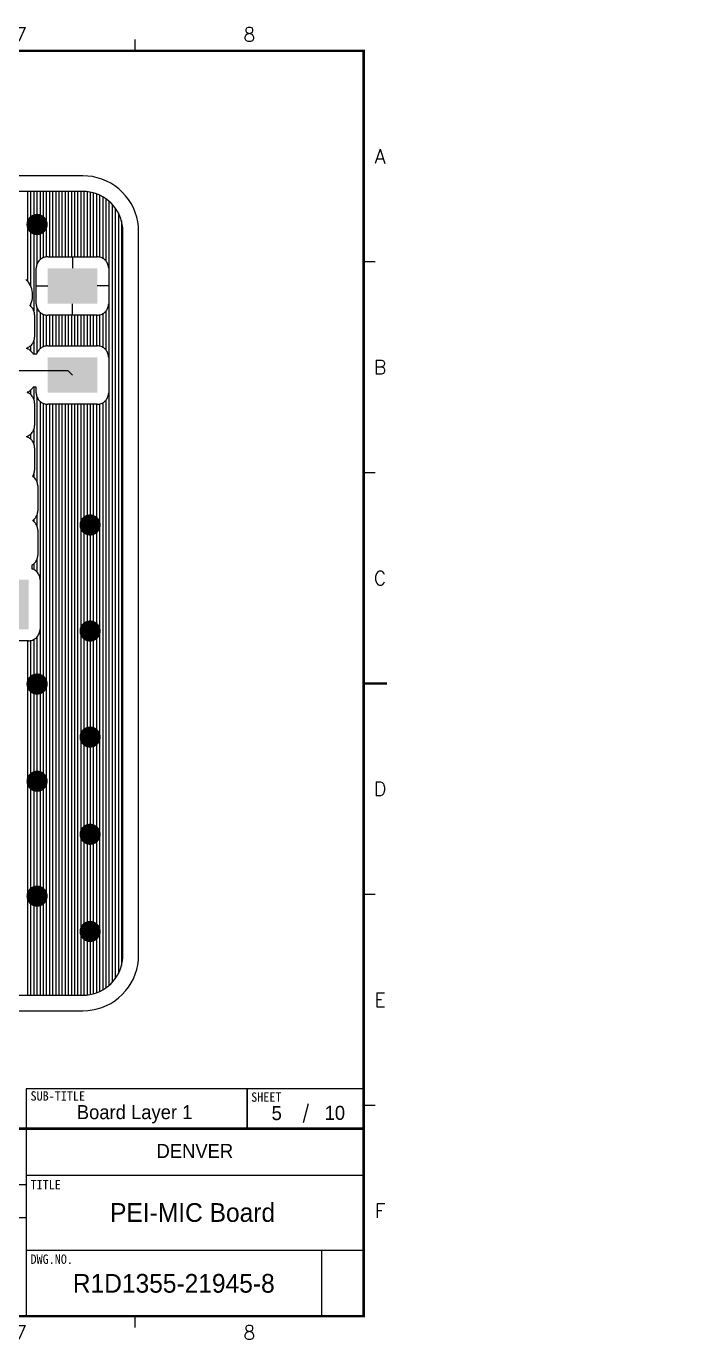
# Model space of a CAD drawing. Extents: x 295 to 953, y 10 to 290.
# Drawn here: x 810 to 952.6, y 9.8 to 290.2 of the extents above; entities that cross this region are included whole.
import ezdxf
from ezdxf.enums import TextEntityAlignment as Align

# ---------------------------------------------------------------- set-up
doc = ezdxf.new("R2010")
doc.units = 0
doc.header["$LTSCALE"] = 5
doc.header["$MEASUREMENT"] = 0
doc.linetypes.add('CENTER', pattern=[2, 1.25, -0.25, 0.25, -0.25])
doc.layers.get('0').update_dxf_attribs({"linetype": 'CONTINUOUS', "lineweight": 25})
for name, color, linetype, lineweight in [('2', 2, 'CENTER', 13), ('4', 4, 'CONTINUOUS', 18), ('6', 6, 'CONTINUOUS', 13)]:
    doc.layers.add(name, color=color, linetype=linetype, lineweight=lineweight)
for name, color, linetype in [('ART001_PHO', 7, 'CONTINUOUS'), ('SHEET', 3, 'CONTINUOUS'), ('문자', 4, 'CONTINUOUS'), ('테두리', 3, 'CONTINUOUS')]:
    doc.layers.add(name, color=color, linetype=linetype)
doc.styles.add('MARK', font='ARLRDBD.TTF')
doc.styles.get("Standard").update_dxf_attribs({"font": 'simplex.shx'})
doc.styles.add('굴림', font='')
doc.styles.add('굴림체', font='')
doc.styles.get('굴림').set_extended_font_data('Gulim')
doc.styles.get('굴림체').set_extended_font_data('GulimChe')

# ---------------------------------------------------------------- blocks, each defined once
blk = doc.blocks.new('B')
at = {"layer": '문자'}
blk.add_hatch(color=256, dxfattribs=at).paths.add_polyline_path([(13.79, 10), (15.31, 6), (16.84, 10)])
at = {"color": 4, "const_width": 0.6}
blk.add_lwpolyline([(48.46, 10.32, 1), (49.06, 10.32, 1)], format="xyb", close=True, dxfattribs=at)
at = {"layer": '문자'}
for p, q in [((10.73, 2), (7.68, 10)), ((7.68, 10), (10.09, 10)), ((11.94, 5.16), (10.09, 10)), ((10.73, 10), (13.15, 10)), ((13.79, 2), (10.73, 10)), ((14.99, 5.16), (13.15, 10)), ((13.79, 10), (16.84, 10)), ((15.31, 6), (13.79, 10)), ((16.84, 10), (15.31, 6)), ((11.94, 5.16), (10.73, 2)), ((14.99, 5.16), (13.79, 2))]:
    blk.add_line(p, q, dxfattribs=at)
at = {"layer": '문자', "style": 'MARK', "oblique": 15}
blk.add_text('WOOJIN', height=6.5, dxfattribs=at).set_placement((36.4, 6), align=Align.MIDDLE_CENTER)
blk = doc.blocks.new('C')
blk.add_line((15, 285), (15, 285))
at = {"layer": '2'}
for p, q in [((252.83, 53.35), (252.83, 44.65)), ((269.53, 49), (248.48, 49))]:
    blk.add_line(p, q, dxfattribs=at)
at = {"layer": 'SHEET'}
for p, q in [((393.14, 60.3), (392.07, 56.28)), ((22, 55), (22, 15)), ((227, 55), (227, 15)), ((247, 55), (247, 22)), ((271, 55), (271, 15)), ((271, 55), (271, 15)), ((333, 55), (333, 15)), ((247, 48), (227, 48)), ((405, 45), (333, 45)), ((333, 43), (247, 43)), ((287, 43), (287, 15)), ((311, 43), (311, 15)), ((333, 36), (247, 36)), ((311, 29), (247, 29)), ((405, 29), (333, 29)), ((396, 29), (396, 15)), ((311, 22), (227, 22))]:
    blk.add_line(p, q, dxfattribs=at)
at = {"layer": 'SHEET', "color": 4}
for p, q in [((258.53, 50.9), (268.03, 51.85)), ((258.53, 50.9), (258.53, 47.1)), ((268.03, 51.85), (268.03, 46.15)), ((258.53, 47.1), (268.03, 46.15))]:
    blk.add_line(p, q, dxfattribs=at)
at = {"layer": 'SHEET'}
for points in [[(333, 55), (380.19, 55), (380.19, 63.49), (333, 63.49)], [(380.19, 55), (405, 55), (405, 63.49), (380.19, 63.49)]]:
    blk.add_lwpolyline(points, close=True, dxfattribs=at)
at = {"layer": 'SHEET', "color": 4}
for radius in [2.85, 1.9]:
    blk.add_circle((252.83, 49), radius, dxfattribs=at)
at = {"layer": 'SHEET'}
blk.add_circle((265.7, 39.32), 3.32, dxfattribs=at)
at = {"layer": '테두리'}
blk.add_line((405, 285), (405, 15), dxfattribs=at)
for points, const_width in [([(210, 290), (210, 285)], 0.5), ([(63.75, 287.5), (63.75, 285)], 0.3), ([(112.5, 287.5), (112.5, 285)], 0.3), ([(161.25, 287.5), (161.25, 285)], 0.3), ([(258.75, 287.5), (258.75, 285)], 0.3), ([(307.5, 287.5), (307.5, 285)], 0.3), ([(356.25, 287.5), (356.25, 285)], 0.3), ([(15, 285), (15, 15), (405, 15), (405, 285), (15, 285)], 0.5), ([(12.5, 240), (15, 240)], 0.3), ([(407.5, 240), (405, 240)], 0.3), ([(12.5, 195), (15, 195)], 0.3), ([(407.5, 195), (405, 195)], 0.3), ([(10, 150), (15, 150)], 0.5), ([(410, 150), (405, 150)], 0.5), ([(12.5, 105), (15, 105)], 0.3), ([(407.5, 105), (405, 105)], 0.3), ([(12.5, 60), (15, 60)], 0.3), ([(407.5, 60), (405, 60)], 0.3), ([(15, 55), (405, 55)], 0.5), ([(63.75, 12.5), (63.75, 15)], 0.3), ([(112.5, 12.5), (112.5, 15)], 0.3), ([(161.25, 12.5), (161.25, 15)], 0.3), ([(210, 10), (210, 15)], 0.5), ([(258.75, 12.5), (258.75, 15)], 0.3), ([(307.5, 12.5), (307.5, 15)], 0.3), ([(356.25, 12.5), (356.25, 15)], 0.3)]:
    blk.add_lwpolyline(points, dxfattribs=dict(at, const_width=const_width))
blk.add_blockref('B', (271, 43))
at = {"layer": '문자'}
for s, p in [('1', (39.38, 288.5)), ('2', (88.12, 288.5)), ('3', (136.88, 288.5)), ('4', (185.62, 288.5)), ('5', (234.38, 288.5)), ('6', (283.12, 288.5)), ('7', (331.88, 288.5)), ('8', (380.62, 288.5)), ('A', (11.5, 262.5)), ('A', (408.5, 262.5)), ('B', (11.5, 217.5)), ('B', (408.5, 217.5)), ('C', (11.5, 172.5)), ('C', (408.5, 172.5)), ('D', (11.5, 127.5)), ('D', (408.5, 127.5)), ('E', (11.5, 82.5)), ('E', (408.5, 82.5)), ('F', (11.5, 37.5)), ('F', (408.5, 37.5)), ('1', (39.38, 11.5)), ('2', (88.12, 11.5)), ('3', (136.88, 11.5)), ('4', (185.62, 11.5)), ('5', (234.38, 11.5)), ('6', (283.12, 11.5)), ('7', (331.88, 11.5)), ('8', (380.62, 11.5))]:
    blk.add_text(s, height=3, dxfattribs=at).set_placement(p, align=Align.MIDDLE)
at = {"layer": '문자', "style": '굴림체'}
for s, height, p in [('SUB-TITLE', 2, (339.77, 61.98)), ('SHEET', 2, (384.24, 61.74)), ('설계 MEMO', 2.5, (237, 51.5)), ('작성일', 2, (279, 41)), ('승   인', 2, (322, 41)), ('DIM.IN mm', 2.85, (259, 39.5)), ('DATE', 2, (279, 38)), ('APPROVED', 2, (322, 38)), ('척도 SCALE', 2.5, (259, 32.5)), ('작  성', 2, (279, 34)), ('DRAWN', 2, (279, 31)), ('설  계', 2, (279, 27)), ('DESIGNED', 2, (279, 24)), ('검  토', 2, (279, 20)), ('CHECKED', 2, (279, 17))]:
    blk.add_text(s, height=height, dxfattribs=at).set_placement(p, align=Align.MIDDLE_CENTER)
blk.add_text('개정  REVISION', height=3, rotation=90, dxfattribs=at).set_placement((18.5, 35), align=Align.MIDDLE_CENTER)
for s, p in [('TITLE', (333.95, 42.05)), ('DWG.NO.', (333.95, 26.15))]:
    blk.add_text(s, height=2, dxfattribs=at).set_placement(p)
at = {"layer": '문자', "style": '굴림체', "width": 0.75}
blk.add_text('공차 적용기준 : WMS C 40201', height=2.85, dxfattribs=at).set_placement((249, 18.5), align=Align.MIDDLE_CENTER)

msp = doc.modelspace()

# ---------------------------------------------------------------- linework, layer by layer
at = {"color": 7, "const_width": 2.26}
for points in [[(812.33, 249.09, 1), (812.33, 246.82, 1)], [(823.64, 184.96, 1), (823.64, 182.7, 1)], [(823.64, 162.33, 1), (823.64, 160.07, 1)], [(812.33, 151.02, 1), (812.33, 148.75, 1)], [(823.64, 139.7, 1), (823.64, 137.44, 1)], [(812.33, 130.27, 1), (812.33, 128.01, 1)], [(823.64, 118.95, 1), (823.64, 116.69, 1)], [(812.33, 105.75, 1), (812.33, 103.49, 1)], [(823.64, 98.21, 1), (823.64, 95.95, 1)]]:
    msp.add_lwpolyline(points, format="xyb", close=True, dxfattribs=at)
at = {"layer": 'ART001_PHO', "color": 7}
for p, q in [((822.1, 258.35), (548.86, 258.35)), ((823.14, 258.3), (822.1, 258.35)), ((824.16, 258.17), (823.14, 258.3)), ((825.17, 257.94), (824.16, 258.17)), ((826.16, 257.63), (825.17, 257.94)), ((827.12, 257.23), (826.16, 257.63)), ((828.04, 256.76), (827.12, 257.23)), ((828.91, 256.2), (828.04, 256.76)), ((829.74, 255.57), (828.91, 256.2)), ((830.5, 254.87), (829.74, 255.57)), ((822.1, 255.01), (548.86, 255.01)), ((810.29, 255.01), (810.29, 235.88)), ((810.96, 255.01), (810.96, 234.82)), ((811.63, 255.01), (811.63, 229.56)), ((812.29, 255.01), (812.29, 239.46)), ((812.96, 255.01), (812.96, 240.43)), ((813.63, 255.01), (813.63, 240.85)), ((814.3, 255.01), (814.3, 241.03)), ((814.97, 255.01), (814.97, 241.05)), ((815.64, 255.01), (815.64, 241.05)), ((816.3, 255.01), (816.3, 241.05)), ((816.97, 255.01), (816.97, 241.05)), ((817.64, 255.01), (817.64, 241.05)), ((818.31, 255.01), (818.31, 241.05)), ((818.98, 255.01), (818.98, 241.05)), ((819.65, 255.01), (819.65, 241.05)), ((820.31, 255.01), (820.31, 241.05)), ((820.98, 255.01), (820.98, 241.05)), ((821.65, 255.01), (821.65, 241.05)), ((822.84, 254.97), (822.1, 255.01)), ((822.32, 255), (822.32, 241.05)), ((823.58, 254.88), (822.84, 254.97)), ((822.99, 254.96), (822.99, 241.05)), ((824.31, 254.72), (823.58, 254.88)), ((823.65, 254.86), (823.65, 241.05)), ((825.02, 254.49), (824.31, 254.72)), ((824.32, 254.71), (824.32, 241.05)), ((824.99, 254.5), (824.99, 241.05)), ((825.71, 254.21), (825.02, 254.49)), ((825.66, 254.23), (825.66, 240.99)), ((826.37, 253.86), (825.71, 254.21)), ((826.33, 253.89), (826.33, 240.75)), ((827, 253.46), (826.37, 253.86)), ((827.59, 253.01), (827, 253.46)), ((827, 253.46), (827, 240.21)), ((828.14, 252.51), (827.59, 253.01)), ((827.66, 252.94), (827.66, 85.55)), ((828.64, 251.96), (828.14, 252.51)), ((831.2, 254.1), (830.5, 254.87)), ((831.83, 253.28), (831.2, 254.1)), ((832.39, 252.41), (831.83, 253.28)), ((828.33, 252.3), (828.33, 86.19)), ((829.09, 251.37), (828.64, 251.96)), ((829, 251.49), (829, 87)), ((829.49, 250.74), (829.09, 251.37)), ((829.84, 250.08), (829.49, 250.74)), ((829.67, 250.42), (829.67, 88.08)), ((830.12, 249.39), (829.84, 250.08)), ((832.87, 251.49), (832.39, 252.41)), ((833.26, 250.53), (832.87, 251.49)), ((833.57, 249.54), (833.26, 250.53)), ((830.35, 248.68), (830.12, 249.39)), ((830.34, 248.71), (830.34, 89.79)), ((830.51, 247.95), (830.35, 248.68)), ((830.6, 247.21), (830.51, 247.95)), ((830.64, 246.47), (830.6, 247.21)), ((833.8, 248.53), (833.57, 249.54)), ((833.93, 247.5), (833.8, 248.53)), ((833.98, 246.47), (833.93, 247.5)), ((830.64, 92.03), (830.64, 246.47)), ((833.98, 92.03), (833.98, 246.47)), ((812.15, 238.81), (812.14, 238.6)), ((812.14, 231.05), (812.14, 238.6)), ((812.18, 239.02), (812.15, 238.81)), ((812.22, 239.23), (812.18, 239.02)), ((812.29, 239.44), (812.22, 239.23)), ((812.37, 239.63), (812.29, 239.44)), ((812.47, 239.82), (812.37, 239.63)), ((812.58, 240), (812.47, 239.82)), ((812.71, 240.17), (812.58, 240)), ((812.86, 240.33), (812.71, 240.17)), ((813.01, 240.48), (812.86, 240.33)), ((813.18, 240.61), (813.01, 240.48)), ((813.36, 240.72), (813.18, 240.61)), ((813.55, 240.82), (813.36, 240.72)), ((813.75, 240.9), (813.55, 240.82)), ((813.96, 240.96), (813.75, 240.9)), ((814.16, 241.01), (813.96, 240.96)), ((814.38, 241.04), (814.16, 241.01)), ((814.59, 241.05), (814.38, 241.04)), ((814.59, 241.05), (825.15, 241.05)), ((819.87, 241.05), (819.87, 238.6)), ((825.36, 241.04), (825.15, 241.05)), ((825.58, 241.01), (825.36, 241.04)), ((825.79, 240.96), (825.58, 241.01)), ((825.99, 240.9), (825.79, 240.96)), ((826.19, 240.82), (825.99, 240.9)), ((826.38, 240.72), (826.19, 240.82)), ((826.56, 240.6), (826.38, 240.72)), ((826.73, 240.47), (826.56, 240.6)), ((826.88, 240.33), (826.73, 240.47)), ((827.03, 240.17), (826.88, 240.33)), ((827.16, 240), (827.03, 240.17)), ((827.27, 239.82), (827.16, 240)), ((827.37, 239.63), (827.27, 239.82)), ((827.45, 239.44), (827.37, 239.63)), ((827.52, 239.23), (827.45, 239.44)), ((827.56, 239.02), (827.52, 239.23)), ((827.59, 238.81), (827.56, 239.02)), ((827.6, 238.6), (827.59, 238.81)), ((827.6, 238.6), (827.6, 231.05)), ((810.23, 235.95), (809.96, 236.24)), ((810.49, 235.63), (810.23, 235.95)), ((810.71, 235.3), (810.49, 235.63)), ((810.9, 234.94), (810.71, 235.3)), ((811.06, 234.57), (810.9, 234.94)), ((811.19, 234.19), (811.06, 234.57)), ((811.29, 233.8), (811.19, 234.19)), ((811.35, 233.4), (811.29, 233.8)), ((811.38, 232.99), (811.35, 233.4)), ((811.37, 232.59), (811.38, 232.99)), ((812.14, 234.83), (814.59, 234.83)), ((827.6, 234.83), (825.15, 234.83)), ((810.83, 230.66), (811.01, 231.03)), ((810.83, 230.66), (810.83, 230.66)), ((810.83, 230.66), (810.83, 230.66)), ((810.83, 230.66), (810.83, 230.65)), ((810.83, 230.65), (810.83, 230.65)), ((810.83, 230.65), (810.83, 230.65)), ((810.83, 230.65), (810.83, 230.64)), ((810.83, 230.64), (810.83, 230.64)), ((810.83, 230.64), (810.83, 230.64)), ((810.83, 230.64), (810.83, 230.63)), ((810.83, 230.63), (810.83, 230.63)), ((810.83, 230.63), (810.83, 230.63)), ((810.83, 230.63), (810.83, 230.63)), ((810.83, 230.63), (810.84, 230.62)), ((810.84, 230.62), (810.84, 230.62)), ((810.84, 230.62), (810.84, 230.62)), ((810.84, 230.62), (810.84, 230.62)), ((810.84, 230.62), (810.84, 230.61)), ((811, 230.48), (810.84, 230.61)), ((810.96, 230.91), (810.96, 230.52)), ((811.14, 230.34), (811, 230.48)), ((811.01, 231.03), (811.15, 231.4)), ((811.27, 230.18), (811.14, 230.34)), ((811.15, 231.4), (811.26, 231.79)), ((811.26, 231.79), (811.33, 232.19)), ((811.39, 230.02), (811.27, 230.18)), ((811.33, 232.19), (811.37, 232.59)), ((811.5, 229.85), (811.39, 230.02)), ((812.14, 231.05), (812.15, 230.84)), ((812.15, 230.84), (812.18, 230.63)), ((812.18, 230.63), (812.22, 230.42)), ((812.22, 230.42), (812.29, 230.22)), ((812.29, 230.22), (812.37, 230.02)), ((812.29, 230.2), (812.29, 220.45)), ((812.37, 230.02), (812.47, 229.83)), ((819.87, 228.6), (819.87, 231.05)), ((827.27, 229.83), (827.37, 230.02)), ((827.37, 230.02), (827.45, 230.22)), ((827.45, 230.22), (827.52, 230.42)), ((827.52, 230.42), (827.56, 230.63)), ((827.56, 230.63), (827.59, 230.84)), ((827.59, 230.84), (827.6, 231.05)), ((811.59, 229.66), (811.5, 229.85)), ((811.66, 229.47), (811.59, 229.66)), ((811.72, 229.28), (811.66, 229.47)), ((811.76, 229.08), (811.72, 229.28)), ((811.78, 228.88), (811.76, 229.08)), ((811.79, 228.68), (811.78, 228.88)), ((811.79, 228.68), (811.79, 223.93)), ((812.47, 229.83), (812.58, 229.65)), ((812.58, 229.65), (812.71, 229.48)), ((812.71, 229.48), (812.86, 229.32)), ((812.86, 229.32), (813.01, 229.18)), ((812.96, 229.22), (812.96, 221.42)), ((813.01, 229.18), (813.18, 229.05)), ((813.18, 229.05), (813.36, 228.93)), ((813.36, 228.93), (813.55, 228.83)), ((813.55, 228.83), (813.75, 228.75)), ((813.63, 228.8), (813.63, 221.85)), ((813.75, 228.75), (813.96, 228.69)), ((813.96, 228.69), (814.16, 228.64)), ((814.16, 228.64), (814.38, 228.61)), ((814.3, 228.62), (814.3, 222.02)), ((814.38, 228.61), (814.59, 228.6)), ((825.15, 228.6), (814.59, 228.6)), ((814.97, 228.6), (814.97, 222.04)), ((815.64, 228.6), (815.64, 222.04)), ((816.3, 228.6), (816.3, 222.04)), ((816.97, 228.6), (816.97, 222.04)), ((817.64, 228.6), (817.64, 222.04)), ((818.31, 228.6), (818.31, 222.04)), ((818.98, 228.6), (818.98, 222.04)), ((819.65, 228.6), (819.65, 222.04)), ((820.31, 228.6), (820.31, 222.04)), ((820.98, 228.6), (820.98, 222.04)), ((821.65, 228.6), (821.65, 222.04)), ((822.32, 228.6), (822.32, 222.04)), ((822.99, 228.6), (822.99, 222.04)), ((823.65, 228.6), (823.65, 222.04)), ((824.32, 228.6), (824.32, 222.04)), ((824.99, 228.6), (824.99, 222.04)), ((825.15, 228.6), (825.36, 228.61)), ((825.36, 228.61), (825.58, 228.64)), ((825.58, 228.64), (825.78, 228.69)), ((825.66, 228.66), (825.66, 221.99)), ((825.78, 228.69), (825.99, 228.75)), ((825.99, 228.75), (826.19, 228.83)), ((826.19, 228.83), (826.38, 228.93)), ((826.33, 228.91), (826.33, 221.74)), ((826.38, 228.93), (826.56, 229.05)), ((826.56, 229.05), (826.73, 229.18)), ((826.73, 229.18), (826.88, 229.32)), ((826.88, 229.32), (827.03, 229.48)), ((827, 229.44), (827, 221.2)), ((827.03, 229.48), (827.16, 229.65)), ((827.16, 229.65), (827.27, 229.83)), ((810.07, 221.59), (810.26, 221.66)), ((810.26, 221.66), (810.45, 221.74)), ((810.29, 221.67), (810.29, 221.43)), ((810.45, 221.74), (810.63, 221.84)), ((810.63, 221.84), (810.8, 221.96)), ((810.8, 221.96), (810.96, 222.09)), ((810.96, 222.09), (811.11, 222.23)), ((810.96, 222.09), (810.96, 221.02)), ((811.11, 222.23), (811.25, 222.39)), ((811.25, 222.39), (811.37, 222.56)), ((811.37, 222.56), (811.48, 222.73)), ((811.48, 222.73), (811.57, 222.92)), ((811.57, 222.92), (811.65, 223.11)), ((811.63, 223.04), (811.63, 220.38)), ((811.65, 223.11), (811.71, 223.31)), ((811.71, 223.31), (811.76, 223.51)), ((811.76, 223.51), (811.78, 223.72)), ((811.78, 223.72), (811.79, 223.93)), ((813.26, 221.65), (813.09, 221.53)), ((813.43, 221.75), (813.26, 221.65)), ((813.61, 221.84), (813.43, 221.75)), ((813.8, 221.91), (813.61, 221.84)), ((813.99, 221.97), (813.8, 221.91)), ((814.19, 222.01), (813.99, 221.97)), ((814.39, 222.03), (814.19, 222.01)), ((814.59, 222.04), (814.39, 222.03)), ((814.59, 222.04), (825.15, 222.04)), ((825.36, 222.03), (825.15, 222.04)), ((825.58, 222), (825.36, 222.03)), ((825.79, 221.96), (825.58, 222)), ((825.99, 221.89), (825.79, 221.96)), ((826.19, 221.81), (825.99, 221.89)), ((826.38, 221.71), (826.19, 221.81)), ((826.56, 221.6), (826.38, 221.71)), ((826.73, 221.47), (826.56, 221.6)), ((810.05, 221.57), (810.04, 221.57)), ((810.04, 221.57), (810.04, 221.56)), ((810.04, 221.56), (810.04, 221.56)), ((810.04, 221.56), (810.04, 221.56)), ((810.04, 221.56), (810.04, 221.55)), ((810.04, 221.55), (810.04, 221.55)), ((810.04, 221.55), (810.04, 221.55)), ((810.04, 221.55), (810.04, 221.54)), ((810.04, 221.54), (810.04, 221.54)), ((810.04, 221.54), (810.04, 221.54)), ((810.04, 221.54), (810.04, 221.54)), ((810.04, 221.54), (810.05, 221.53)), ((810.06, 221.58), (810.05, 221.58)), ((810.05, 221.58), (810.05, 221.58)), ((810.05, 221.58), (810.05, 221.57)), ((810.05, 221.57), (810.05, 221.57)), ((810.05, 221.57), (810.05, 221.57)), ((810.05, 221.53), (810.05, 221.53)), ((810.05, 221.53), (810.05, 221.53)), ((810.05, 221.53), (810.05, 221.52)), ((810.05, 221.52), (810.05, 221.52)), ((810.05, 221.52), (810.06, 221.52)), ((810.07, 221.59), (810.06, 221.58)), ((810.06, 221.58), (810.06, 221.58)), ((810.06, 221.58), (810.06, 221.58)), ((810.06, 221.58), (810.06, 221.58)), ((810.06, 221.52), (810.06, 221.52)), ((810.06, 221.52), (810.06, 221.52)), ((810.06, 221.52), (810.06, 221.52)), ((810.06, 221.52), (810.07, 221.51)), ((810.26, 221.45), (810.07, 221.51)), ((810.45, 221.36), (810.26, 221.45)), ((810.62, 221.26), (810.45, 221.36)), ((810.79, 221.15), (810.62, 221.26)), ((810.95, 221.02), (810.79, 221.15)), ((811.1, 220.88), (810.95, 221.02)), ((811.23, 220.73), (811.1, 220.88)), ((811.36, 220.57), (811.23, 220.73)), ((811.46, 220.4), (811.36, 220.57)), ((811.46, 220.4), (811.47, 220.4)), ((811.47, 220.4), (811.47, 220.39)), ((811.47, 220.39), (811.47, 220.39)), ((811.47, 220.39), (811.47, 220.39)), ((811.47, 220.39), (811.47, 220.39)), ((811.47, 220.39), (811.48, 220.39)), ((811.48, 220.39), (811.48, 220.38)), ((811.48, 220.38), (811.48, 220.38)), ((811.48, 220.38), (811.49, 220.38)), ((811.49, 220.38), (811.49, 220.38)), ((811.49, 220.38), (811.49, 220.38)), ((811.49, 220.38), (811.5, 220.38)), ((811.5, 220.38), (812.24, 220.38)), ((812.24, 220.38), (812.25, 220.38)), ((812.25, 220.38), (812.25, 220.38)), ((812.25, 220.38), (812.25, 220.38)), ((812.25, 220.38), (812.26, 220.38)), ((812.26, 220.38), (812.26, 220.39)), ((812.26, 220.39), (812.27, 220.39)), ((812.26, 220.38), (812.26, 220.38)), ((812.26, 220.38), (812.26, 220.38)), ((812.27, 220.39), (812.27, 220.4)), ((812.27, 220.4), (812.28, 220.4)), ((812.27, 220.39), (812.27, 220.39)), ((812.27, 220.39), (812.27, 220.39)), ((812.27, 220.39), (812.27, 220.39)), ((812.35, 220.6), (812.28, 220.41)), ((812.28, 220.4), (812.28, 220.41)), ((812.28, 220.4), (812.28, 220.4)), ((812.44, 220.78), (812.35, 220.6)), ((812.55, 220.95), (812.44, 220.78)), ((812.67, 221.11), (812.55, 220.95)), ((812.8, 221.26), (812.67, 221.11)), ((812.94, 221.4), (812.8, 221.26)), ((813.09, 221.53), (812.94, 221.4)), ((826.88, 221.32), (826.73, 221.47)), ((827.03, 221.17), (826.88, 221.32)), ((827.16, 221), (827.03, 221.17)), ((827.27, 220.82), (827.16, 221)), ((827.37, 220.63), (827.27, 220.82)), ((827.45, 220.43), (827.37, 220.63)), ((827.52, 220.22), (827.45, 220.43)), ((827.56, 220.02), (827.52, 220.22)), ((827.59, 219.8), (827.56, 220.02)), ((827.6, 219.59), (827.59, 219.8)), ((827.6, 219.59), (827.6, 212.05)), ((806.67, 216.8), (818.89, 216.8)), ((818.89, 216.8), (819.87, 215.82)), ((811.35, 213.03), (811.46, 213.2)), ((811.47, 213.2), (811.46, 213.2)), ((811.48, 213.21), (811.47, 213.21)), ((811.47, 213.21), (811.47, 213.21)), ((811.47, 213.21), (811.47, 213.21)), ((811.47, 213.21), (811.47, 213.2)), ((811.47, 213.2), (811.47, 213.2)), ((811.49, 213.22), (811.48, 213.21)), ((811.48, 213.21), (811.48, 213.21)), ((811.48, 213.21), (811.48, 213.21)), ((811.5, 213.22), (811.49, 213.22)), ((811.49, 213.22), (811.49, 213.22)), ((811.49, 213.22), (811.49, 213.22)), ((812.1, 213.22), (811.5, 213.22)), ((811.63, 213.22), (811.63, 210.7)), ((812.11, 213.22), (812.1, 213.22)), ((812.11, 213.21), (812.11, 213.22)), ((812.11, 213.22), (812.11, 213.22)), ((812.11, 213.22), (812.11, 213.22)), ((812.12, 213.21), (812.11, 213.21)), ((812.13, 213.21), (812.12, 213.21)), ((812.12, 213.21), (812.12, 213.21)), ((812.12, 213.21), (812.12, 213.21)), ((812.13, 213.2), (812.13, 213.21)), ((812.13, 213.21), (812.13, 213.21)), ((812.14, 213.2), (812.13, 213.2)), ((812.13, 213.2), (812.13, 213.2)), ((812.13, 213.2), (812.13, 213.2)), ((812.14, 213.19), (812.14, 213.2)), ((812.14, 213.18), (812.14, 213.19)), ((812.14, 213.19), (812.14, 213.19)), ((812.14, 213.19), (812.14, 213.19)), ((812.14, 213.18), (812.14, 213.18)), ((810.26, 212.14), (810.25, 212.14)), ((810.25, 212.14), (810.25, 212.14)), ((810.25, 212.14), (810.25, 212.14)), ((810.25, 212.14), (810.25, 212.13)), ((810.25, 212.13), (810.25, 212.13)), ((810.25, 212.13), (810.25, 212.13)), ((810.25, 212.13), (810.25, 212.12)), ((810.25, 212.12), (810.25, 212.12)), ((810.25, 212.12), (810.25, 212.12)), ((810.25, 212.12), (810.25, 212.11)), ((810.25, 212.11), (810.25, 212.11)), ((810.25, 212.11), (810.25, 212.11)), ((810.25, 212.11), (810.25, 212.11)), ((810.25, 212.11), (810.25, 212.1)), ((810.25, 212.1), (810.25, 212.1)), ((810.25, 212.1), (810.26, 212.1)), ((810.27, 212.15), (810.26, 212.15)), ((810.26, 212.15), (810.26, 212.15)), ((810.26, 212.15), (810.26, 212.15)), ((810.26, 212.15), (810.26, 212.15)), ((810.26, 212.15), (810.26, 212.14)), ((810.26, 212.1), (810.26, 212.1)), ((810.26, 212.1), (810.26, 212.09)), ((810.26, 212.09), (810.26, 212.09)), ((810.26, 212.09), (810.26, 212.09)), ((810.26, 212.09), (810.27, 212.09)), ((810.27, 212.15), (810.45, 212.24)), ((810.27, 212.16), (810.27, 212.15)), ((810.27, 212.09), (810.27, 212.09)), ((810.46, 212), (810.27, 212.09)), ((810.29, 212.16), (810.29, 212.08)), ((810.45, 212.24), (810.63, 212.34)), ((810.64, 211.9), (810.46, 212)), ((810.63, 212.34), (810.8, 212.45)), ((810.81, 211.78), (810.64, 211.9)), ((810.8, 212.45), (810.95, 212.58)), ((810.97, 211.65), (810.81, 211.78)), ((810.95, 212.58), (811.1, 212.71)), ((810.96, 212.58), (810.96, 211.66)), ((811.12, 211.5), (810.97, 211.65)), ((811.1, 212.71), (811.23, 212.86)), ((811.26, 211.35), (811.12, 211.5)), ((811.23, 212.86), (811.35, 213.03)), ((811.38, 211.18), (811.26, 211.35)), ((811.49, 211.01), (811.38, 211.18)), ((811.58, 210.82), (811.49, 211.01)), ((811.65, 210.63), (811.58, 210.82)), ((811.71, 210.43), (811.65, 210.63)), ((811.76, 210.23), (811.71, 210.43)), ((812.14, 212.05), (812.14, 213.18)), ((812.14, 212.05), (812.15, 211.83)), ((812.15, 211.83), (812.18, 211.62)), ((812.18, 211.62), (812.22, 211.41)), ((812.22, 211.41), (812.29, 211.21)), ((812.29, 211.21), (812.37, 211.01)), ((812.29, 211.19), (812.29, 193.08)), ((812.37, 211.01), (812.47, 210.82)), ((812.47, 210.82), (812.58, 210.64)), ((812.58, 210.64), (812.71, 210.47)), ((812.71, 210.47), (812.86, 210.31)), ((826.88, 210.31), (827.03, 210.47)), ((827, 210.43), (827, 85.03)), ((827.03, 210.47), (827.16, 210.64)), ((827.16, 210.64), (827.27, 210.82)), ((827.27, 210.82), (827.37, 211.01)), ((827.37, 211.01), (827.45, 211.21)), ((827.45, 211.21), (827.52, 211.41)), ((827.52, 211.41), (827.56, 211.62)), ((827.56, 211.62), (827.59, 211.83)), ((827.59, 211.83), (827.6, 212.05)), ((811.78, 210.02), (811.76, 210.23)), ((811.79, 209.82), (811.78, 210.02)), ((811.79, 209.82), (811.79, 205.07)), ((812.86, 210.31), (813.01, 210.17)), ((812.96, 210.21), (812.96, 172.23)), ((813.01, 210.17), (813.18, 210.04)), ((813.18, 210.04), (813.36, 209.92)), ((813.36, 209.92), (813.55, 209.83)), ((813.55, 209.83), (813.75, 209.74)), ((813.63, 209.79), (813.63, 83.49)), ((813.75, 209.74), (813.96, 209.68)), ((813.96, 209.68), (814.16, 209.63)), ((814.16, 209.63), (814.38, 209.61)), ((814.3, 209.61), (814.3, 83.49)), ((814.38, 209.61), (814.59, 209.6)), ((825.15, 209.6), (814.59, 209.6)), ((814.97, 209.6), (814.97, 83.49)), ((815.64, 209.6), (815.64, 83.49)), ((816.3, 209.6), (816.3, 83.49)), ((816.97, 209.6), (816.97, 83.49)), ((817.64, 209.6), (817.64, 83.49)), ((818.31, 209.6), (818.31, 83.49)), ((818.98, 209.6), (818.98, 83.49)), ((819.65, 209.6), (819.65, 83.49)), ((820.31, 209.6), (820.31, 83.49)), ((820.98, 209.6), (820.98, 83.49)), ((821.65, 209.6), (821.65, 83.49)), ((822.32, 209.6), (822.32, 83.49)), ((822.99, 209.6), (822.99, 83.54)), ((823.65, 209.6), (823.65, 83.63)), ((824.32, 209.6), (824.32, 83.79)), ((824.99, 209.6), (824.99, 84)), ((825.15, 209.6), (825.36, 209.61)), ((825.36, 209.61), (825.58, 209.63)), ((825.58, 209.63), (825.78, 209.68)), ((825.66, 209.65), (825.66, 84.27)), ((825.78, 209.68), (825.99, 209.74)), ((825.99, 209.74), (826.19, 209.83)), ((826.19, 209.83), (826.38, 209.92)), ((826.33, 209.9), (826.33, 84.61)), ((826.38, 209.92), (826.56, 210.04)), ((826.56, 210.04), (826.73, 210.17)), ((826.73, 210.17), (826.88, 210.31)), ((811.76, 204.65), (811.78, 204.86)), ((811.78, 204.86), (811.79, 205.07)), ((810.05, 202.71), (810.04, 202.71)), ((810.04, 202.71), (810.04, 202.7)), ((810.04, 202.7), (810.04, 202.7)), ((810.04, 202.7), (810.04, 202.7)), ((810.04, 202.7), (810.04, 202.69)), ((810.04, 202.69), (810.04, 202.69)), ((810.04, 202.69), (810.04, 202.69)), ((810.04, 202.69), (810.04, 202.68)), ((810.04, 202.68), (810.04, 202.68)), ((810.04, 202.68), (810.04, 202.68)), ((810.04, 202.68), (810.04, 202.68)), ((810.04, 202.68), (810.05, 202.67)), ((810.06, 202.72), (810.05, 202.72)), ((810.05, 202.72), (810.05, 202.72)), ((810.05, 202.72), (810.05, 202.71)), ((810.05, 202.71), (810.05, 202.71)), ((810.05, 202.71), (810.05, 202.71)), ((810.05, 202.67), (810.05, 202.67)), ((810.05, 202.67), (810.05, 202.67)), ((810.05, 202.67), (810.05, 202.67)), ((810.05, 202.67), (810.05, 202.66)), ((810.05, 202.66), (810.06, 202.66)), ((810.07, 202.73), (810.06, 202.73)), ((810.06, 202.73), (810.06, 202.72)), ((810.06, 202.72), (810.06, 202.72)), ((810.06, 202.72), (810.06, 202.72)), ((810.06, 202.66), (810.06, 202.66)), ((810.06, 202.66), (810.06, 202.66)), ((810.06, 202.66), (810.06, 202.66)), ((810.06, 202.66), (810.07, 202.66)), ((810.07, 202.73), (810.26, 202.8)), ((810.26, 202.59), (810.07, 202.66)), ((810.26, 202.8), (810.45, 202.88)), ((810.45, 202.5), (810.26, 202.59)), ((810.29, 202.81), (810.29, 202.57)), ((810.45, 202.88), (810.63, 202.98)), ((810.63, 202.4), (810.45, 202.5)), ((810.63, 202.98), (810.8, 203.1)), ((810.8, 202.28), (810.63, 202.4)), ((810.8, 203.1), (810.96, 203.23)), ((810.97, 202.15), (810.8, 202.28)), ((810.96, 203.23), (811.11, 203.37)), ((810.96, 203.23), (810.96, 202.16)), ((811.11, 202.01), (810.97, 202.15)), ((811.11, 203.37), (811.25, 203.53)), ((811.25, 201.85), (811.11, 202.01)), ((811.25, 203.53), (811.37, 203.7)), ((811.37, 203.7), (811.48, 203.87)), ((811.48, 203.87), (811.57, 204.06)), ((811.57, 204.06), (811.65, 204.25)), ((811.63, 204.18), (811.63, 201.2)), ((811.65, 204.25), (811.71, 204.45)), ((811.71, 204.45), (811.76, 204.65)), ((811.37, 201.68), (811.25, 201.85)), ((811.48, 201.51), (811.37, 201.68)), ((811.58, 201.32), (811.48, 201.51)), ((811.65, 201.13), (811.58, 201.32)), ((811.71, 200.93), (811.65, 201.13)), ((811.76, 200.73), (811.71, 200.93)), ((811.78, 200.52), (811.76, 200.73)), ((811.79, 200.31), (811.78, 200.52)), ((811.79, 200.31), (811.79, 195.56)), ((811.4, 194.22), (811.39, 194.22)), ((811.39, 194.22), (811.39, 194.22)), ((811.39, 194.22), (811.39, 194.21)), ((811.39, 194.21), (811.39, 194.21)), ((811.39, 194.21), (811.39, 194.21)), ((811.39, 194.21), (811.4, 194.2)), ((811.4, 194.23), (811.5, 194.41)), ((811.4, 194.23), (811.4, 194.23)), ((811.4, 194.23), (811.4, 194.23)), ((811.4, 194.23), (811.4, 194.23)), ((811.4, 194.23), (811.4, 194.22)), ((811.4, 194.2), (811.4, 194.2)), ((811.4, 194.2), (811.4, 194.2)), ((811.4, 194.2), (811.4, 194.19)), ((811.4, 194.19), (811.4, 194.19)), ((811.4, 194.19), (811.4, 194.19)), ((811.4, 194.19), (811.41, 194.19)), ((811.41, 194.19), (811.41, 194.19)), ((811.41, 194.19), (811.41, 194.18)), ((811.57, 194.06), (811.41, 194.18)), ((811.5, 194.41), (811.59, 194.59)), ((811.72, 193.93), (811.57, 194.06)), ((811.59, 194.59), (811.66, 194.77)), ((811.63, 194.68), (811.63, 194.02)), ((811.66, 194.77), (811.72, 194.97)), ((811.72, 194.97), (811.76, 195.16)), ((811.86, 193.79), (811.72, 193.93)), ((811.76, 195.16), (811.78, 195.36)), ((811.78, 195.36), (811.79, 195.56)), ((811.98, 193.64), (811.86, 193.79)), ((812.09, 193.48), (811.98, 193.64)), ((812.19, 193.3), (812.09, 193.48)), ((812.28, 193.13), (812.19, 193.3)), ((812.35, 192.94), (812.28, 193.13)), ((812.4, 192.75), (812.35, 192.94)), ((812.44, 192.56), (812.4, 192.75)), ((812.47, 192.36), (812.44, 192.56)), ((812.47, 192.16), (812.47, 192.36)), ((812.47, 192.16), (812.47, 186.82)), ((811.73, 185.05), (811.86, 185.2)), ((811.86, 185.2), (811.99, 185.35)), ((811.99, 185.35), (812.1, 185.51)), ((812.1, 185.51), (812.2, 185.68)), ((812.2, 185.68), (812.28, 185.86)), ((812.28, 185.86), (812.35, 186.04)), ((812.29, 185.89), (812.29, 183.65)), ((812.35, 186.04), (812.4, 186.23)), ((812.4, 186.23), (812.44, 186.42)), ((812.44, 186.42), (812.47, 186.62)), ((812.47, 186.62), (812.47, 186.82)), ((811.41, 184.8), (811.41, 184.79)), ((811.41, 184.79), (811.41, 184.79)), ((811.41, 184.79), (811.41, 184.79)), ((811.41, 184.79), (811.41, 184.79)), ((811.41, 184.79), (811.41, 184.78)), ((811.41, 184.78), (811.41, 184.78)), ((811.41, 184.78), (811.41, 184.78)), ((811.41, 184.78), (811.41, 184.77)), ((811.41, 184.77), (811.41, 184.77)), ((811.41, 184.77), (811.41, 184.77)), ((811.41, 184.77), (811.41, 184.76)), ((811.41, 184.76), (811.41, 184.76)), ((811.41, 184.76), (811.41, 184.76)), ((811.41, 184.76), (811.41, 184.76)), ((811.41, 184.76), (811.41, 184.75)), ((811.41, 184.75), (811.42, 184.75)), ((811.42, 184.8), (811.58, 184.92)), ((811.42, 184.8), (811.42, 184.8)), ((811.42, 184.8), (811.42, 184.8)), ((811.42, 184.8), (811.42, 184.8)), ((811.42, 184.8), (811.41, 184.8)), ((811.42, 184.75), (811.42, 184.75)), ((811.42, 184.75), (811.42, 184.75)), ((811.42, 184.75), (811.42, 184.74)), ((811.58, 184.62), (811.42, 184.74)), ((811.58, 184.92), (811.73, 185.05)), ((811.73, 184.49), (811.58, 184.62)), ((811.63, 184.96), (811.63, 184.59)), ((811.87, 184.35), (811.73, 184.49)), ((811.99, 184.2), (811.87, 184.35)), ((812.1, 184.04), (811.99, 184.2)), ((812.2, 183.87), (812.1, 184.04)), ((812.28, 183.69), (812.2, 183.87)), ((812.35, 183.5), (812.28, 183.69)), ((812.4, 183.32), (812.35, 183.5)), ((812.44, 183.12), (812.4, 183.32)), ((812.47, 182.93), (812.44, 183.12)), ((812.47, 182.73), (812.47, 182.93)), ((812.47, 182.73), (812.47, 177.39)), ((812.35, 176.61), (812.4, 176.8)), ((812.4, 176.8), (812.44, 176.99)), ((812.44, 176.99), (812.47, 177.19)), ((812.47, 177.19), (812.47, 177.39)), ((811.24, 175.25), (811.23, 175.25)), ((811.23, 175.25), (811.23, 175.24)), ((811.23, 175.24), (811.23, 175.24)), ((811.23, 175.24), (811.23, 175.24)), ((811.23, 175.24), (811.23, 175.24)), ((811.23, 175.24), (811.23, 175.23)), ((811.23, 175.23), (811.23, 174.51)), ((811.23, 174.51), (811.23, 174.51)), ((811.23, 174.51), (811.23, 174.5)), ((811.23, 174.5), (811.23, 174.5)), ((811.23, 174.5), (811.23, 174.5)), ((811.23, 174.5), (811.23, 174.49)), ((811.23, 174.49), (811.24, 174.49)), ((811.25, 175.26), (811.24, 175.26)), ((811.24, 175.26), (811.24, 175.26)), ((811.24, 175.26), (811.24, 175.26)), ((811.24, 175.26), (811.24, 175.25)), ((811.24, 175.25), (811.24, 175.25)), ((811.24, 174.49), (811.24, 174.49)), ((811.24, 174.49), (811.24, 174.49)), ((811.24, 174.49), (811.24, 174.48)), ((811.24, 174.48), (811.24, 174.48)), ((811.24, 174.48), (811.25, 174.48)), ((811.25, 175.26), (811.42, 175.37)), ((811.25, 175.26), (811.25, 175.26)), ((811.25, 174.48), (811.25, 174.48)), ((811.25, 174.48), (811.25, 174.48)), ((811.25, 174.48), (811.25, 174.47)), ((811.25, 174.47), (811.26, 174.47)), ((811.45, 174.4), (811.26, 174.47)), ((811.42, 175.37), (811.57, 175.49)), ((811.64, 174.31), (811.45, 174.4)), ((811.57, 175.49), (811.72, 175.62)), ((811.63, 175.53), (811.63, 174.32)), ((811.82, 174.21), (811.64, 174.31)), ((811.72, 175.62), (811.86, 175.76)), ((811.99, 174.1), (811.82, 174.21)), ((811.86, 175.76), (811.98, 175.91)), ((811.98, 175.91), (812.09, 176.07)), ((812.15, 173.96), (811.99, 174.1)), ((812.09, 176.07), (812.19, 176.25)), ((812.3, 173.82), (812.15, 173.96)), ((812.19, 176.25), (812.28, 176.42)), ((812.28, 176.42), (812.35, 176.61)), ((812.29, 176.46), (812.29, 173.82)), ((812.43, 173.67), (812.3, 173.82)), ((812.55, 173.5), (812.43, 173.67)), ((812.66, 173.32), (812.55, 173.5)), ((812.75, 173.14), (812.66, 173.32)), ((812.83, 172.95), (812.75, 173.14)), ((812.89, 172.75), (812.83, 172.95)), ((812.93, 172.55), (812.89, 172.75)), ((812.96, 172.34), (812.93, 172.55)), ((812.96, 172.14), (812.96, 172.34)), ((812.96, 172.14), (812.96, 161.58)), ((812.25, 159.84), (812.39, 160)), ((812.29, 159.89), (812.29, 83.49)), ((812.39, 160), (812.52, 160.17)), ((812.52, 160.17), (812.64, 160.35)), ((812.64, 160.35), (812.73, 160.54)), ((812.73, 160.54), (812.82, 160.74)), ((812.82, 160.74), (812.88, 160.94)), ((812.88, 160.94), (812.93, 161.15)), ((812.93, 161.15), (812.96, 161.36)), ((812.96, 161.36), (812.96, 161.58)), ((812.96, 161.49), (812.96, 83.49)), ((810.51, 159.13), (802.97, 159.13)), ((810.29, 159.13), (810.29, 83.49)), ((810.51, 159.13), (810.73, 159.14)), ((810.73, 159.14), (810.94, 159.16)), ((810.94, 159.16), (811.15, 159.21)), ((810.96, 159.17), (810.96, 83.49)), ((811.15, 159.21), (811.35, 159.27)), ((811.35, 159.27), (811.55, 159.36)), ((811.55, 159.36), (811.74, 159.46)), ((811.63, 159.39), (811.63, 83.49)), ((811.74, 159.46), (811.92, 159.57)), ((811.92, 159.57), (812.09, 159.7)), ((812.09, 159.7), (812.25, 159.84)), ((830.12, 89.11), (830.35, 89.82)), ((830.35, 89.82), (830.51, 90.55)), ((830.51, 90.55), (830.6, 91.28)), ((830.6, 91.28), (830.64, 92.03)), ((833.57, 88.95), (833.8, 89.97)), ((833.8, 89.97), (833.93, 90.99)), ((833.93, 90.99), (833.98, 92.03)), ((828.64, 86.54), (829.09, 87.13)), ((829.09, 87.13), (829.49, 87.76)), ((829.49, 87.76), (829.84, 88.42)), ((829.84, 88.42), (830.12, 89.11)), ((832.39, 86.09), (832.86, 87.01)), ((832.86, 87.01), (833.26, 87.97)), ((833.26, 87.97), (833.57, 88.95)), ((825.02, 84), (825.71, 84.29)), ((825.71, 84.29), (826.37, 84.63)), ((826.37, 84.63), (827, 85.03)), ((827, 85.03), (827.59, 85.49)), ((827.59, 85.49), (828.14, 85.99)), ((828.14, 85.99), (828.64, 86.54)), ((830.5, 83.63), (831.2, 84.39)), ((831.2, 84.39), (831.83, 85.21)), ((831.83, 85.21), (832.39, 86.09)), ((548.86, 83.49), (822.1, 83.49)), ((822.1, 83.49), (822.84, 83.52)), ((822.84, 83.52), (823.58, 83.62)), ((823.58, 83.62), (824.31, 83.78)), ((824.31, 83.78), (825.02, 84)), ((827.12, 81.26), (828.04, 81.74)), ((828.04, 81.74), (828.91, 82.3)), ((828.91, 82.3), (829.73, 82.93)), ((829.73, 82.93), (830.5, 83.63)), ((548.86, 80.15), (822.1, 80.15)), ((822.1, 80.15), (823.13, 80.19)), ((823.13, 80.19), (824.16, 80.33)), ((824.16, 80.33), (825.17, 80.55)), ((825.17, 80.55), (826.16, 80.87)), ((826.16, 80.87), (827.12, 81.26))]:
    msp.add_line(p, q, dxfattribs=at)
for points in [[(814.59, 238.6), (825.15, 238.6), (814.59, 231.05), (825.15, 231.05)], [(814.59, 219.59), (825.15, 219.59), (814.59, 212.05), (825.15, 212.05)], [(802.97, 172.14), (810.51, 172.14), (802.97, 161.58), (810.51, 161.58)]]:
    msp.add_solid(points, dxfattribs=at)

# ---------------------------------------------------------------- block references
msp.add_blockref('C', (476.98, 0))

# ---------------------------------------------------------------- texts
at = {"layer": '4', "style": '굴림'}
for s, p in [('Board Layer 1', (833.13, 58.53)), ('5', (863.44, 58.33)), ('10', (875.83, 58.38)), ('DENVER', (845.98, 50.24))]:
    msp.add_text(s, height=3, dxfattribs=at).set_placement(p, align=Align.MIDDLE_CENTER)
at = {"layer": '6', "color": 4, "char_height": 3, "attachment_point": 4, "style": '굴림체'}
for insert, width in [((905.28, 137.42), 36.962), ((952.58, 106.26), 52.2944), ((952.58, 102.14), 52.2944)]:
    msp.add_mtext('{\\f굴림|b0|i0|c129;\\C7;', dxfattribs=dict(at, insert=insert, width=width))
at = {"layer": '문자', "style": '굴림'}
for s, p in [('PEI-MIC Board', (845.5, 37.11)), ('R1D1355-21945-8', (841.48, 22))]:
    msp.add_text(s, height=4, dxfattribs=at).set_placement(p, align=Align.MIDDLE_CENTER)

doc.saveas('drawing.dxf')
